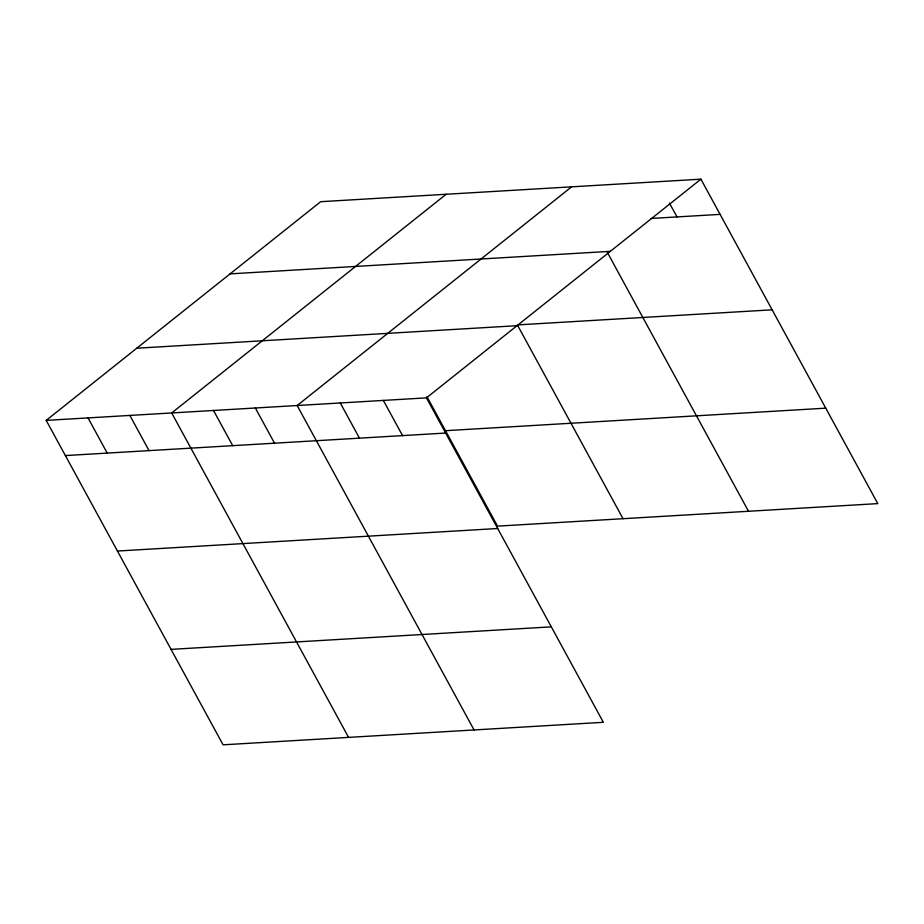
<?xml version="1.0" encoding="UTF-8"?>
<svg xmlns="http://www.w3.org/2000/svg" width="924" height="924" viewBox="0 0 924 924"><rect width="100%" height="100%" fill="white"/><g stroke="black" fill="none" stroke-linecap="round" stroke-linejoin="round"><path stroke-width="1.39" d="M46.2 420.385L426.461 397.863L603.349 722.302L223.088 744.825L46.2 420.385L320.651 201.698L700.912 179.175L877.8 503.615L497.539 526.137L426.934 396.65M446.142 194.271L171.691 412.959L348.579 737.387M571.621 186.833L297.17 405.521L474.058 729.96M426.461 397.863L700.912 179.175M651.143 218.457L720.096 214.368M230.076 273.874L610.348 251.34M772.141 309.817L517.371 324.913L623.03 518.699M136.764 348.221L517.036 325.698M445.495 430.688L825.756 408.165M65.385 455.578L445.645 433.056M117.429 551.039L497.69 528.505M171.044 649.376L551.305 626.853M669.461 203.095L677.003 216.921M607.241 252.171L748.509 511.272M383.368 400.415L402.552 435.608M340.275 402.968L359.459 438.161M255.347 408.004L274.532 443.197M213.513 410.475L232.698 445.668M129.857 415.43L149.041 450.623M88.034 417.914L107.219 453.107"/></g></svg>
